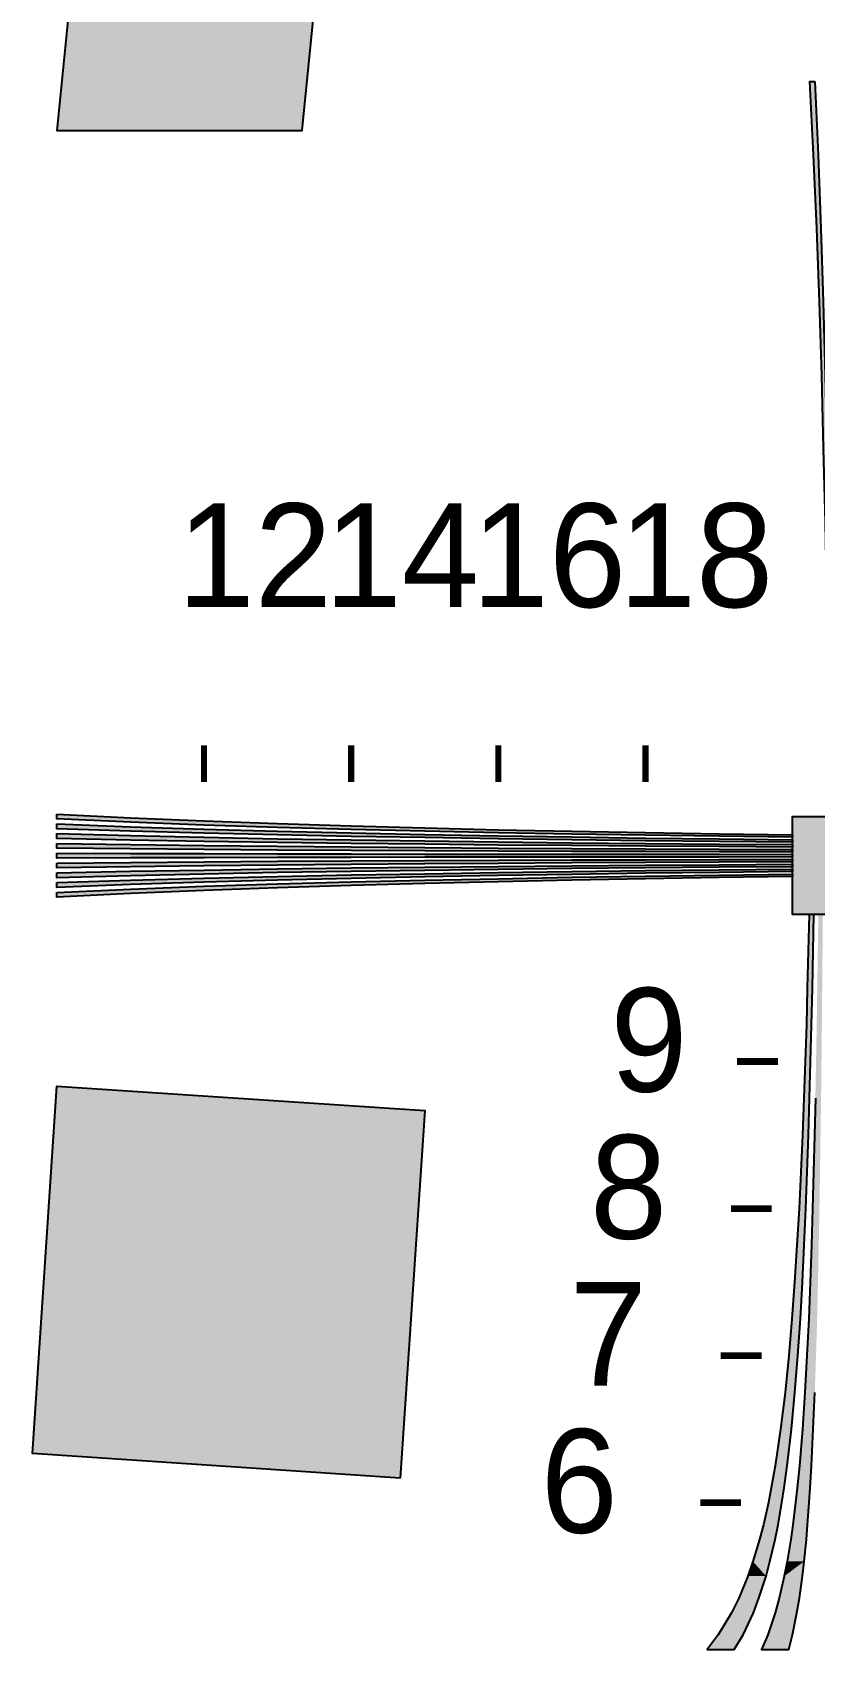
# Model space of a CAD drawing. Header units: millimetres. Extents: x -9 to 297, y 0 to 210.
# Drawn here: x 217.6 to 245.5, y 33.3 to 91 of the extents above; entities that cross this region are included whole.
import ezdxf

# ---------------------------------------------------------------- set-up
doc = ezdxf.new("R2010")
doc.units = ezdxf.units.MM
for name, color, linetype in [('LABELS', 7, 'Continuous'), ('PERIPHERY', 7, 'Continuous'), ('SFR', 7, 'Continuous')]:
    doc.layers.add(name, color=color, linetype=linetype)

msp = doc.modelspace()

# ---------------------------------------------------------------- hatches: boundary and pattern name
at = {"layer": 'PERIPHERY', "true_color": 0x000000}
h = msp.add_hatch(color=7, dxfattribs=at)
h.dxf.hatch_style = 1
h.paths.add_polyline_path([(245.482, 89.25), (245.6, 86.625), (245.701, 84), (245.784, 81.375), (245.858, 78.75), (245.919, 76.125), (245.972, 73.5), (246.024, 70.875), (246.064, 68.25), (246.103, 65.625), (246.138, 63), (246.051, 63), (246.011, 65.625), (245.968, 68.25), (245.919, 70.875), (245.863, 73.5), (245.801, 76.125), (245.731, 78.75), (245.648, 81.375), (245.556, 84), (245.443, 86.625), (245.307, 89.25), (245.482, 89.25)])
h = msp.add_hatch(color=7, dxfattribs=at)
h.dxf.hatch_style = 1
h.paths.add_polyline_path([(218.442, 63.089), (221.067, 62.953), (223.692, 62.84), (226.317, 62.748), (228.942, 62.665), (231.567, 62.595), (234.192, 62.529), (236.817, 62.476), (239.442, 62.428), (242.067, 62.384), (244.692, 62.345), (244.692, 62.258), (242.067, 62.293), (239.442, 62.332), (236.817, 62.371), (234.192, 62.42), (231.567, 62.477), (228.942, 62.538), (226.317, 62.612), (223.692, 62.695), (221.067, 62.796), (218.442, 62.914), (218.442, 63.089)])
h = msp.add_hatch(color=7, dxfattribs=at)
h.dxf.hatch_style = 1
h.paths.add_polyline_path([(248.192, 59.5), (244.692, 59.5), (244.692, 63), (248.192, 63), (248.192, 59.5)])
h = msp.add_hatch(color=7, dxfattribs=at)
h.dxf.hatch_style = 1
h.paths.add_polyline_path([(218.442, 62.739), (221.067, 62.634), (223.692, 62.551), (226.317, 62.476), (228.942, 62.415), (231.567, 62.358), (234.192, 62.31), (236.817, 62.271), (239.442, 62.231), (242.067, 62.201), (244.692, 62.17), (244.692, 62.083), (242.067, 62.109), (239.442, 62.135), (236.817, 62.166), (234.192, 62.201), (231.567, 62.245), (228.942, 62.288), (226.317, 62.341), (223.692, 62.402), (221.067, 62.476), (218.442, 62.564), (218.442, 62.739)])
h = msp.add_hatch(color=7, dxfattribs=at)
h.dxf.hatch_style = 1
h.paths.add_polyline_path([(218.442, 62.389), (221.067, 62.319), (223.692, 62.258), (226.317, 62.205), (228.942, 62.166), (231.567, 62.126), (234.192, 62.091), (236.817, 62.065), (239.442, 62.039), (242.067, 62.017), (244.692, 61.995), (244.692, 61.907), (242.067, 61.925), (239.442, 61.942), (236.817, 61.96), (234.192, 61.982), (231.567, 62.008), (228.942, 62.039), (226.317, 62.074), (223.692, 62.113), (221.067, 62.157), (218.442, 62.214), (218.442, 62.389)])
h = msp.add_hatch(color=7, dxfattribs=at)
h.dxf.hatch_style = 1
h.paths.add_polyline_path([(218.442, 62.039), (221.067, 62), (223.692, 61.964), (226.317, 61.938), (228.942, 61.912), (231.567, 61.894), (234.192, 61.873), (236.817, 61.859), (239.442, 61.846), (242.067, 61.833), (244.692, 61.82), (244.692, 61.733), (242.067, 61.741), (239.442, 61.746), (236.817, 61.754), (234.192, 61.763), (231.567, 61.777), (228.942, 61.789), (226.317, 61.803), (223.692, 61.82), (221.067, 61.842), (218.442, 61.864), (218.442, 62.039)])
h = msp.add_hatch(color=7, dxfattribs=at)
h.dxf.hatch_style = 1
h.paths.add_polyline_path([(218.442, 61.689), (221.067, 61.68), (223.692, 61.676), (226.317, 61.667), (228.942, 61.662), (231.567, 61.658), (234.192, 61.654), (236.817, 61.654), (239.442, 61.65), (242.067, 61.65), (244.692, 61.645), (244.692, 61.558), (242.067, 61.553), (239.442, 61.553), (236.817, 61.549), (234.192, 61.545), (231.567, 61.545), (228.942, 61.541), (226.317, 61.536), (223.692, 61.527), (221.067, 61.523), (218.442, 61.514), (218.442, 61.689)])
h = msp.add_hatch(color=7, dxfattribs=at)
h.dxf.hatch_style = 1
h.paths.add_polyline_path([(218.442, 61.339), (221.067, 61.361), (223.692, 61.383), (226.317, 61.4), (228.942, 61.413), (231.567, 61.427), (234.192, 61.435), (236.817, 61.448), (239.442, 61.457), (242.067, 61.462), (244.692, 61.47), (244.692, 61.383), (242.067, 61.37), (239.442, 61.357), (236.817, 61.344), (234.192, 61.326), (231.567, 61.309), (228.942, 61.291), (226.317, 61.265), (223.692, 61.239), (221.067, 61.204), (218.442, 61.164), (218.442, 61.339)])
h = msp.add_hatch(color=7, dxfattribs=at)
h.dxf.hatch_style = 1
h.paths.add_polyline_path([(218.442, 60.989), (221.067, 61.046), (223.692, 61.089), (226.317, 61.129), (228.942, 61.164), (231.567, 61.194), (234.192, 61.216), (236.817, 61.243), (239.442, 61.26), (242.067, 61.278), (244.692, 61.295), (244.692, 61.208), (242.067, 61.186), (239.442, 61.164), (236.817, 61.138), (234.192, 61.107), (231.567, 61.076), (228.942, 61.037), (226.317, 60.997), (223.692, 60.945), (221.067, 60.884), (218.442, 60.814), (218.442, 60.989)])
h = msp.add_hatch(color=7, dxfattribs=at)
h.dxf.hatch_style = 1
h.paths.add_polyline_path([(218.442, 60.639), (221.067, 60.726), (223.692, 60.801), (226.317, 60.862), (228.942, 60.914), (231.567, 60.958), (234.192, 60.997), (236.817, 61.037), (239.442, 61.067), (242.067, 61.094), (244.692, 61.12), (244.692, 61.033), (242.067, 61.002), (239.442, 60.971), (236.817, 60.932), (234.192, 60.888), (231.567, 60.844), (228.942, 60.788), (226.317, 60.727), (223.692, 60.652), (221.067, 60.569), (218.442, 60.464), (218.442, 60.639)])
h = msp.add_hatch(color=7, dxfattribs=at)
h.dxf.hatch_style = 1
h.paths.add_polyline_path([(218.442, 60.289), (221.067, 60.407), (223.692, 60.508), (226.317, 60.591), (228.942, 60.665), (231.567, 60.726), (234.192, 60.779), (236.817, 60.831), (239.442, 60.871), (242.067, 60.91), (244.692, 60.945), (244.692, 60.858), (242.067, 60.818), (239.442, 60.775), (236.817, 60.726), (234.192, 60.67), (231.567, 60.608), (228.942, 60.538), (226.317, 60.455), (223.692, 60.363), (221.067, 60.25), (218.442, 60.114), (218.442, 60.289)])
h = msp.add_hatch(color=7, dxfattribs=at)
h.dxf.hatch_style = 1
h.paths.add_polyline_path([(242.612, 33.25), (242.923, 33.775), (243.292, 34.563), (243.491, 35.088), (243.744, 35.875), (243.885, 36.4), (244.07, 37.188), (244.177, 37.713), (244.313, 38.5), (244.395, 39.025), (244.502, 39.813), (244.653, 41.125), (244.774, 42.438), (244.882, 43.75), (244.969, 45.063), (245.042, 46.375), (245.105, 47.688), (245.164, 49), (245.212, 50.313), (245.256, 51.625), (245.3, 52.938), (245.334, 54.25), (245.368, 55.563), (245.397, 56.875), (245.421, 58.188), (245.445, 59.5), (245.285, 59.5), (245.251, 58.188), (245.217, 56.875), (245.183, 55.563), (245.139, 54.25), (245.096, 52.938), (245.042, 51.625), (244.984, 50.313), (244.921, 49), (244.847, 47.688), (244.765, 46.375), (244.668, 45.063), (244.556, 43.75), (244.425, 42.438), (244.264, 41.125), (244.07, 39.813), (243.929, 39.025), (243.827, 38.5), (243.652, 37.713), (243.515, 37.188), (243.277, 36.4), (243.097, 35.875), (242.772, 35.088), (242.514, 34.563), (242.038, 33.775), (241.639, 33.25), (242.612, 33.25)])
h = msp.add_hatch(color=7, dxfattribs=at)
h.dxf.hatch_style = 1
h.paths.add_polyline_path([(244.556, 33.25), (244.687, 33.775), (244.848, 34.563), (244.935, 35.088), (245.042, 35.875), (245.101, 36.4), (245.183, 37.188), (245.227, 37.713), (245.286, 38.5), (245.319, 39.025), (245.368, 39.813), (245.431, 41.125), (245.485, 42.438), (245.529, 43.75), (245.568, 45.063), (245.597, 46.375), (245.626, 47.688), (245.65, 49), (245.67, 50.313), (245.689, 51.625), (245.709, 52.938), (245.723, 54.25), (245.738, 55.563), (245.748, 56.875), (245.762, 58.188), (245.772, 59.5), (245.611, 59.5), (245.592, 58.188), (245.573, 56.875), (245.553, 55.563), (245.529, 54.25), (245.504, 52.938), (245.475, 51.625), (245.441, 50.313), (245.407, 49), (245.368, 47.688), (245.32, 46.375), (245.266, 45.063), (245.203, 43.75), (245.13, 42.438), (245.042, 41.125), (244.935, 39.813), (244.858, 39.025), (244.799, 38.5), (244.702, 37.713), (244.624, 37.188), (244.493, 36.4), (244.396, 35.875), (244.216, 35.088), (244.07, 34.563), (243.803, 33.775), (243.584, 33.25), (244.556, 33.25)])
at = {"layer": 'SFR', "true_color": 0x000000}
h = msp.add_hatch(color=7, dxfattribs=at)
h.dxf.hatch_style = 1
h.paths.add_polyline_path([(221.942, 122.5), (218.442, 87.5), (227.192, 87.5), (228.682, 102.401), (263.336, 98.935), (262.193, 87.499), (270.942, 87.499), (274.443, 122.499), (265.692, 122.499), (264.202, 107.598), (229.549, 111.064), (230.692, 122.499), (221.942, 122.499), (221.942, 122.5)])
h = msp.add_hatch(color=7, dxfattribs=at)
h.dxf.hatch_style = 1
h.paths.add_polyline_path([(230.693, 39.375), (217.567, 40.25), (218.442, 53.375), (231.568, 52.5), (230.693, 39.375)])

# ---------------------------------------------------------------- linework, layer by layer
at = {"layer": 'PERIPHERY', "color": 250}
for points in [[(245.482, 89.25), (245.6, 86.625), (245.701, 84), (245.784, 81.375), (245.858, 78.75), (245.919, 76.125), (245.972, 73.5), (246.024, 70.875), (246.064, 68.25), (246.103, 65.625), (246.138, 63), (246.051, 63), (246.011, 65.625), (245.968, 68.25), (245.919, 70.875), (245.863, 73.5), (245.801, 76.125), (245.731, 78.75), (245.648, 81.375), (245.556, 84), (245.443, 86.625), (245.307, 89.25), (245.482, 89.25)], [(218.442, 63.089), (221.067, 62.953), (223.692, 62.84), (226.317, 62.748), (228.942, 62.665), (231.567, 62.595), (234.192, 62.529), (236.817, 62.476), (239.442, 62.428), (242.067, 62.384), (244.692, 62.345), (244.692, 62.258), (242.067, 62.293), (239.442, 62.332), (236.817, 62.371), (234.192, 62.42), (231.567, 62.477), (228.942, 62.538), (226.317, 62.612), (223.692, 62.695), (221.067, 62.796), (218.442, 62.914), (218.442, 63.089)], [(248.192, 59.5), (244.692, 59.5), (244.692, 63), (248.192, 63), (248.192, 59.5)], [(218.442, 62.739), (221.067, 62.634), (223.692, 62.551), (226.317, 62.476), (228.942, 62.415), (231.567, 62.358), (234.192, 62.31), (236.817, 62.271), (239.442, 62.231), (242.067, 62.201), (244.692, 62.17), (244.692, 62.083), (242.067, 62.109), (239.442, 62.135), (236.817, 62.166), (234.192, 62.201), (231.567, 62.245), (228.942, 62.288), (226.317, 62.341), (223.692, 62.402), (221.067, 62.476), (218.442, 62.564), (218.442, 62.739)], [(218.442, 62.389), (221.067, 62.319), (223.692, 62.258), (226.317, 62.205), (228.942, 62.166), (231.567, 62.126), (234.192, 62.091), (236.817, 62.065), (239.442, 62.039), (242.067, 62.017), (244.692, 61.995), (244.692, 61.907), (242.067, 61.925), (239.442, 61.942), (236.817, 61.96), (234.192, 61.982), (231.567, 62.008), (228.942, 62.039), (226.317, 62.074), (223.692, 62.113), (221.067, 62.157), (218.442, 62.214), (218.442, 62.389)], [(218.442, 62.039), (221.067, 62), (223.692, 61.964), (226.317, 61.938), (228.942, 61.912), (231.567, 61.894), (234.192, 61.873), (236.817, 61.859), (239.442, 61.846), (242.067, 61.833), (244.692, 61.82), (244.692, 61.733), (242.067, 61.741), (239.442, 61.746), (236.817, 61.754), (234.192, 61.763), (231.567, 61.777), (228.942, 61.789), (226.317, 61.803), (223.692, 61.82), (221.067, 61.842), (218.442, 61.864), (218.442, 62.039)], [(218.442, 61.689), (221.067, 61.68), (223.692, 61.676), (226.317, 61.667), (228.942, 61.662), (231.567, 61.658), (234.192, 61.654), (236.817, 61.654), (239.442, 61.65), (242.067, 61.65), (244.692, 61.645), (244.692, 61.558), (242.067, 61.553), (239.442, 61.553), (236.817, 61.549), (234.192, 61.545), (231.567, 61.545), (228.942, 61.541), (226.317, 61.536), (223.692, 61.527), (221.067, 61.523), (218.442, 61.514), (218.442, 61.689)], [(218.442, 61.339), (221.067, 61.361), (223.692, 61.383), (226.317, 61.4), (228.942, 61.413), (231.567, 61.427), (234.192, 61.435), (236.817, 61.448), (239.442, 61.457), (242.067, 61.462), (244.692, 61.47), (244.692, 61.383), (242.067, 61.37), (239.442, 61.357), (236.817, 61.344), (234.192, 61.326), (231.567, 61.309), (228.942, 61.291), (226.317, 61.265), (223.692, 61.239), (221.067, 61.204), (218.442, 61.164), (218.442, 61.339)], [(218.442, 60.989), (221.067, 61.046), (223.692, 61.089), (226.317, 61.129), (228.942, 61.164), (231.567, 61.194), (234.192, 61.216), (236.817, 61.243), (239.442, 61.26), (242.067, 61.278), (244.692, 61.295), (244.692, 61.208), (242.067, 61.186), (239.442, 61.164), (236.817, 61.138), (234.192, 61.107), (231.567, 61.076), (228.942, 61.037), (226.317, 60.997), (223.692, 60.945), (221.067, 60.884), (218.442, 60.814), (218.442, 60.989)], [(218.442, 60.639), (221.067, 60.726), (223.692, 60.801), (226.317, 60.862), (228.942, 60.914), (231.567, 60.958), (234.192, 60.997), (236.817, 61.037), (239.442, 61.067), (242.067, 61.094), (244.692, 61.12), (244.692, 61.033), (242.067, 61.002), (239.442, 60.971), (236.817, 60.932), (234.192, 60.888), (231.567, 60.844), (228.942, 60.788), (226.317, 60.727), (223.692, 60.652), (221.067, 60.569), (218.442, 60.464), (218.442, 60.639)], [(218.442, 60.289), (221.067, 60.407), (223.692, 60.508), (226.317, 60.591), (228.942, 60.665), (231.567, 60.726), (234.192, 60.779), (236.817, 60.831), (239.442, 60.871), (242.067, 60.91), (244.692, 60.945), (244.692, 60.858), (242.067, 60.818), (239.442, 60.775), (236.817, 60.726), (234.192, 60.67), (231.567, 60.608), (228.942, 60.538), (226.317, 60.455), (223.692, 60.363), (221.067, 60.25), (218.442, 60.114), (218.442, 60.289)], [(242.612, 33.25), (242.923, 33.775), (243.292, 34.563), (243.491, 35.088), (243.744, 35.875), (243.885, 36.4), (244.07, 37.188), (244.177, 37.713), (244.313, 38.5), (244.395, 39.025), (244.502, 39.813), (244.653, 41.125), (244.774, 42.438), (244.882, 43.75), (244.969, 45.063), (245.042, 46.375), (245.105, 47.688), (245.164, 49), (245.212, 50.313), (245.256, 51.625), (245.3, 52.938), (245.334, 54.25), (245.368, 55.563), (245.397, 56.875), (245.421, 58.188), (245.445, 59.5), (245.285, 59.5), (245.251, 58.188), (245.217, 56.875), (245.183, 55.563), (245.139, 54.25), (245.096, 52.938), (245.042, 51.625), (244.984, 50.313), (244.921, 49), (244.847, 47.688), (244.765, 46.375), (244.668, 45.063), (244.556, 43.75), (244.425, 42.438), (244.264, 41.125), (244.07, 39.813), (243.929, 39.025), (243.827, 38.5), (243.652, 37.713), (243.515, 37.188), (243.277, 36.4), (243.097, 35.875), (242.772, 35.088), (242.514, 34.563), (242.038, 33.775), (241.639, 33.25), (242.612, 33.25)]]:
    msp.add_lwpolyline(points, close=True, dxfattribs=at)
at = {"layer": 'PERIPHERY', "color": 250, "lineweight": 35}
for points, const_width in [([(223.692, 65.539), (223.692, 64.226)], 0.219), ([(228.942, 65.539), (228.942, 64.226)], 0.219), ([(234.192, 65.539), (234.192, 64.226)], 0.219), ([(239.442, 65.539), (239.442, 64.226)], 0.219), ([(244.167, 54.25), (242.709, 54.25)], 0.243), ([(243.948, 49), (242.49, 49)], 0.243), ([(243.584, 43.75), (242.125, 43.75)], 0.243), ([(242.854, 38.5), (241.396, 38.5)], 0.243)]:
    msp.add_lwpolyline(points, dxfattribs=dict(at, const_width=const_width))
at = {"layer": 'PERIPHERY', "color": 250}
msp.add_lwpolyline([(245.504, 52.938), (245.475, 51.625), (245.441, 50.313), (245.407, 49), (245.368, 47.688), (245.32, 46.375), (245.266, 45.063), (245.203, 43.75), (245.13, 42.438), (245.042, 41.125), (244.935, 39.813), (244.858, 39.025), (244.799, 38.5), (244.702, 37.713), (244.624, 37.188), (244.493, 36.4), (244.396, 35.875), (244.216, 35.088), (244.07, 34.563), (243.803, 33.775), (243.584, 33.25), (244.556, 33.25), (244.556, 33.25), (244.687, 33.775), (244.848, 34.563), (244.935, 35.088), (245.042, 35.875), (245.101, 36.4), (245.183, 37.188), (245.227, 37.713), (245.286, 38.5), (245.319, 39.025), (245.368, 39.813), (245.431, 41.125), (245.485, 42.438)], dxfattribs=at)
at = {"layer": 'PERIPHERY', "color": 250, "true_color": 0x000000}
for points in [[(245.482, 89.25), (245.307, 89.25), (245.443, 86.625)], [(245.482, 89.25), (245.443, 86.625), (245.556, 84)], [(218.442, 63.089), (218.442, 62.914), (221.067, 62.796)], [(218.442, 63.089), (221.067, 62.796), (223.692, 62.695)], [(218.442, 63.089), (223.692, 62.695), (226.317, 62.612)], [(218.442, 63.089), (226.317, 62.612), (228.942, 62.538)], [(228.942, 62.538), (221.067, 62.953), (218.442, 63.089)], [(228.942, 62.538), (223.692, 62.84), (221.067, 62.953)], [(248.192, 59.5), (248.192, 63), (244.692, 63)], [(244.692, 63), (244.692, 59.5), (248.192, 59.5)], [(218.442, 62.739), (218.442, 62.564), (221.067, 62.476)], [(218.442, 62.739), (221.067, 62.476), (223.692, 62.402)], [(218.442, 62.739), (223.692, 62.402), (226.317, 62.341)], [(218.442, 62.739), (226.317, 62.341), (228.942, 62.288)], [(228.942, 62.288), (221.067, 62.634), (218.442, 62.739)], [(218.442, 62.389), (218.442, 62.214), (221.067, 62.157)], [(218.442, 62.389), (221.067, 62.157), (223.692, 62.113)], [(218.442, 62.389), (223.692, 62.113), (226.317, 62.074)], [(218.442, 62.389), (226.317, 62.074), (228.942, 62.039)], [(218.442, 62.389), (228.942, 62.039), (231.567, 62.008)], [(231.567, 62.008), (221.067, 62.319), (218.442, 62.389)], [(228.942, 62.288), (223.692, 62.551), (221.067, 62.634)], [(228.942, 62.538), (226.317, 62.748), (223.692, 62.84)], [(228.942, 62.288), (226.317, 62.476), (223.692, 62.551)], [(228.942, 62.538), (228.942, 62.665), (226.317, 62.748)], [(228.942, 62.288), (228.942, 62.415), (226.317, 62.476)], [(228.942, 62.538), (231.567, 62.595), (228.942, 62.665)], [(228.942, 62.538), (234.192, 62.529), (231.567, 62.595)], [(228.942, 62.538), (231.567, 62.477), (234.192, 62.42)], [(228.942, 62.538), (234.192, 62.42), (236.817, 62.371)], [(228.942, 62.538), (236.817, 62.371), (239.442, 62.332)], [(228.942, 62.538), (239.442, 62.332), (242.067, 62.293)], [(228.942, 62.538), (242.067, 62.293), (244.692, 62.258)], [(228.942, 62.538), (244.692, 62.258), (244.692, 62.345)], [(228.942, 62.538), (244.692, 62.345), (242.067, 62.384)], [(228.942, 62.538), (242.067, 62.384), (239.442, 62.428)], [(228.942, 62.538), (239.442, 62.428), (236.817, 62.476)], [(228.942, 62.538), (236.817, 62.476), (234.192, 62.529)], [(228.942, 62.288), (231.567, 62.358), (228.942, 62.415)], [(218.442, 62.039), (218.442, 61.864), (221.067, 61.842)], [(218.442, 62.039), (221.067, 61.842), (223.692, 61.82)], [(218.442, 62.039), (223.692, 61.82), (226.317, 61.803)], [(218.442, 62.039), (226.317, 61.803), (228.942, 61.789)], [(218.442, 62.039), (228.942, 61.789), (231.567, 61.777)], [(218.442, 62.039), (231.567, 61.777), (234.192, 61.763)], [(218.442, 62.039), (234.192, 61.763), (236.817, 61.754)], [(236.817, 61.754), (221.067, 62), (218.442, 62.039)], [(231.567, 62.008), (223.692, 62.258), (221.067, 62.319)], [(236.817, 61.754), (223.692, 61.964), (221.067, 62)], [(231.567, 62.008), (226.317, 62.205), (223.692, 62.258)], [(236.817, 61.754), (226.317, 61.938), (223.692, 61.964)], [(231.567, 62.008), (228.942, 62.166), (226.317, 62.205)], [(236.817, 61.754), (228.942, 61.912), (226.317, 61.938)], [(228.942, 62.288), (234.192, 62.31), (231.567, 62.358)], [(228.942, 62.288), (236.817, 62.271), (234.192, 62.31)], [(228.942, 62.288), (231.567, 62.245), (236.817, 62.166)], [(228.942, 62.288), (236.817, 62.166), (239.442, 62.135)], [(228.942, 62.288), (239.442, 62.135), (242.067, 62.109)], [(228.942, 62.288), (242.067, 62.109), (244.692, 62.083)], [(228.942, 62.288), (244.692, 62.083), (244.692, 62.17)], [(228.942, 62.288), (244.692, 62.17), (242.067, 62.201)], [(228.942, 62.288), (242.067, 62.201), (239.442, 62.231)], [(228.942, 62.288), (239.442, 62.231), (236.817, 62.271)], [(231.567, 62.008), (231.567, 62.126), (228.942, 62.166)], [(236.817, 61.754), (231.567, 61.894), (228.942, 61.912)], [(231.567, 62.245), (234.192, 62.201), (236.817, 62.166)], [(231.567, 62.008), (234.192, 62.091), (231.567, 62.126)], [(231.567, 62.008), (236.817, 62.065), (234.192, 62.091)], [(231.567, 62.008), (239.442, 62.039), (236.817, 62.065)], [(231.567, 62.008), (242.067, 62.017), (239.442, 62.039)], [(231.567, 62.008), (244.692, 61.995), (242.067, 62.017)], [(231.567, 62.008), (234.192, 61.982), (236.817, 61.96)], [(231.567, 62.008), (236.817, 61.96), (239.442, 61.942)], [(231.567, 62.008), (239.442, 61.942), (242.067, 61.925)], [(231.567, 62.008), (242.067, 61.925), (244.692, 61.907)], [(231.567, 62.008), (244.692, 61.907), (244.692, 61.995)], [(236.817, 61.754), (234.192, 61.873), (231.567, 61.894)], [(236.817, 61.754), (236.817, 61.859), (234.192, 61.873)], [(236.817, 61.754), (239.442, 61.846), (236.817, 61.859)], [(236.817, 61.754), (242.067, 61.833), (239.442, 61.846)], [(236.817, 61.754), (244.692, 61.82), (242.067, 61.833)], [(236.817, 61.754), (242.067, 61.741), (244.692, 61.82)], [(242.067, 61.741), (244.692, 61.733), (244.692, 61.82)], [(218.442, 61.689), (218.442, 61.514), (221.067, 61.523)], [(218.442, 61.689), (221.067, 61.523), (223.692, 61.527)], [(218.442, 61.689), (223.692, 61.527), (226.317, 61.536)], [(218.442, 61.689), (226.317, 61.536), (228.942, 61.541)], [(218.442, 61.689), (228.942, 61.541), (231.567, 61.545)], [(218.442, 61.689), (231.567, 61.545), (234.192, 61.545)], [(218.442, 61.689), (234.192, 61.545), (236.817, 61.549)], [(218.442, 61.689), (236.817, 61.549), (239.442, 61.553)], [(218.442, 61.689), (239.442, 61.553), (242.067, 61.553)], [(218.442, 61.689), (242.067, 61.553), (244.692, 61.558)], [(244.692, 61.558), (221.067, 61.68), (218.442, 61.689)], [(218.442, 61.339), (244.692, 61.383), (244.692, 61.47)], [(218.442, 61.339), (244.692, 61.47), (242.067, 61.462)], [(218.442, 61.339), (242.067, 61.462), (239.442, 61.457)], [(218.442, 61.339), (239.442, 61.457), (236.817, 61.448)], [(218.442, 61.339), (236.817, 61.448), (234.192, 61.435)], [(218.442, 61.339), (234.192, 61.435), (231.567, 61.427)], [(218.442, 61.339), (231.567, 61.427), (228.942, 61.413)], [(218.442, 61.339), (228.942, 61.413), (226.317, 61.4)], [(218.442, 61.339), (226.317, 61.4), (223.692, 61.383)], [(218.442, 61.339), (242.067, 61.37), (244.692, 61.383)], [(223.692, 61.383), (221.067, 61.361), (218.442, 61.339)], [(218.442, 61.339), (239.442, 61.357), (242.067, 61.37)], [(218.442, 61.339), (236.817, 61.344), (239.442, 61.357)], [(218.442, 61.339), (234.192, 61.326), (236.817, 61.344)], [(218.442, 61.339), (218.442, 61.164), (221.067, 61.204)], [(218.442, 61.339), (221.067, 61.204), (223.692, 61.239)], [(218.442, 61.339), (223.692, 61.239), (226.317, 61.265)], [(218.442, 61.339), (226.317, 61.265), (228.942, 61.291)], [(218.442, 61.339), (228.942, 61.291), (231.567, 61.309)], [(218.442, 61.339), (231.567, 61.309), (234.192, 61.326)], [(218.442, 60.989), (244.692, 61.208), (244.692, 61.295)], [(218.442, 60.989), (244.692, 61.295), (242.067, 61.278)], [(218.442, 60.989), (242.067, 61.278), (239.442, 61.26)], [(218.442, 60.989), (239.442, 61.26), (236.817, 61.243)], [(218.442, 60.989), (236.817, 61.243), (234.192, 61.216)], [(218.442, 60.989), (234.192, 61.216), (231.567, 61.194)], [(244.692, 61.558), (223.692, 61.676), (221.067, 61.68)], [(244.692, 61.558), (226.317, 61.667), (223.692, 61.676)], [(244.692, 61.558), (228.942, 61.662), (226.317, 61.667)], [(244.692, 61.558), (231.567, 61.658), (228.942, 61.662)], [(244.692, 61.558), (234.192, 61.654), (231.567, 61.658)], [(244.692, 61.558), (236.817, 61.654), (234.192, 61.654)], [(236.817, 61.754), (239.442, 61.746), (242.067, 61.741)], [(244.692, 61.558), (239.442, 61.65), (236.817, 61.654)], [(244.692, 61.558), (242.067, 61.65), (239.442, 61.65)], [(244.692, 61.558), (244.692, 61.645), (242.067, 61.65)], [(218.442, 60.989), (242.067, 61.186), (244.692, 61.208)], [(218.442, 60.989), (231.567, 61.194), (228.942, 61.164)], [(218.442, 60.989), (239.442, 61.164), (242.067, 61.186)], [(218.442, 60.989), (236.817, 61.138), (239.442, 61.164)], [(218.442, 60.989), (228.942, 61.164), (226.317, 61.129)], [(218.442, 60.989), (234.192, 61.107), (236.817, 61.138)], [(218.442, 60.989), (226.317, 61.129), (223.692, 61.089)], [(218.442, 60.639), (236.817, 60.932), (244.692, 61.12)], [(218.442, 60.639), (244.692, 61.12), (242.067, 61.094)], [(218.442, 60.989), (231.567, 61.076), (234.192, 61.107)], [(218.442, 60.639), (242.067, 61.094), (239.442, 61.067)], [(223.692, 61.089), (221.067, 61.046), (218.442, 60.989)], [(218.442, 60.989), (228.942, 61.037), (231.567, 61.076)], [(218.442, 60.639), (239.442, 61.067), (236.817, 61.037)], [(218.442, 60.989), (226.317, 60.997), (228.942, 61.037)], [(218.442, 60.639), (236.817, 61.037), (234.192, 60.997)], [(218.442, 60.989), (223.692, 60.945), (226.317, 60.997)], [(218.442, 60.639), (234.192, 60.997), (231.567, 60.958)], [(218.442, 60.989), (218.442, 60.814), (221.067, 60.884)], [(218.442, 60.989), (221.067, 60.884), (223.692, 60.945)], [(218.442, 60.639), (231.567, 60.958), (228.942, 60.914)], [(218.442, 60.289), (231.567, 60.608), (244.692, 60.945)], [(218.442, 60.289), (244.692, 60.945), (242.067, 60.91)], [(218.442, 60.639), (234.192, 60.888), (236.817, 60.932)], [(218.442, 60.639), (228.942, 60.914), (226.317, 60.862)], [(218.442, 60.289), (242.067, 60.91), (239.442, 60.871)], [(218.442, 60.639), (231.567, 60.844), (234.192, 60.888)], [(218.442, 60.289), (239.442, 60.871), (236.817, 60.831)], [(218.442, 60.639), (226.317, 60.862), (223.692, 60.801)], [(218.442, 60.639), (228.942, 60.788), (231.567, 60.844)], [(218.442, 60.289), (236.817, 60.831), (234.192, 60.779)], [(223.692, 60.801), (221.067, 60.726), (218.442, 60.639)], [(218.442, 60.639), (226.317, 60.727), (228.942, 60.788)], [(218.442, 60.289), (234.192, 60.779), (231.567, 60.726)], [(218.442, 60.639), (223.692, 60.652), (226.317, 60.727)], [(218.442, 60.289), (231.567, 60.726), (228.942, 60.665)], [(218.442, 60.289), (228.942, 60.665), (226.317, 60.591)], [(218.442, 60.639), (221.067, 60.569), (223.692, 60.652)], [(218.442, 60.639), (218.442, 60.464), (221.067, 60.569)], [(231.567, 60.608), (234.192, 60.67), (244.692, 60.945)], [(234.192, 60.67), (236.817, 60.726), (244.692, 60.945)], [(236.817, 60.932), (239.442, 60.971), (244.692, 61.12)], [(236.817, 60.726), (239.442, 60.775), (244.692, 60.945)], [(239.442, 60.971), (242.067, 61.002), (244.692, 61.12)], [(239.442, 60.775), (242.067, 60.818), (244.692, 60.945)], [(242.067, 61.002), (244.692, 61.033), (244.692, 61.12)], [(242.067, 60.818), (244.692, 60.858), (244.692, 60.945)], [(218.442, 60.289), (228.942, 60.538), (231.567, 60.608)], [(218.442, 60.289), (226.317, 60.591), (223.692, 60.508)], [(218.442, 60.289), (226.317, 60.455), (228.942, 60.538)], [(223.692, 60.508), (221.067, 60.407), (218.442, 60.289)], [(218.442, 60.289), (223.692, 60.363), (226.317, 60.455)], [(218.442, 60.289), (221.067, 60.25), (223.692, 60.363)], [(218.442, 60.289), (218.442, 60.114), (221.067, 60.25)], [(245.101, 36.4), (245.762, 58.188), (245.772, 59.5)], [(245.101, 36.4), (245.772, 59.5), (245.475, 51.625)], [(245.164, 49), (245.421, 58.188), (245.445, 59.5)], [(245.164, 49), (245.445, 59.5), (245.285, 59.5)], [(245.164, 49), (245.285, 59.5), (245.251, 58.188)], [(245.772, 59.5), (245.504, 52.938), (245.475, 51.625)], [(245.101, 36.4), (245.748, 56.875), (245.762, 58.188)], [(245.164, 49), (245.397, 56.875), (245.421, 58.188)], [(245.164, 49), (245.251, 58.188), (245.217, 56.875)], [(245.101, 36.4), (245.738, 55.563), (245.748, 56.875)], [(245.164, 49), (245.368, 55.563), (245.397, 56.875)], [(245.164, 49), (245.217, 56.875), (245.183, 55.563)], [(245.101, 36.4), (245.723, 54.25), (245.738, 55.563)], [(245.164, 49), (245.183, 55.563), (245.139, 54.25)], [(245.164, 49), (245.334, 54.25), (245.368, 55.563)], [(245.164, 49), (245.139, 54.25), (245.096, 52.938)], [(245.101, 36.4), (245.709, 52.938), (245.723, 54.25)], [(245.164, 49), (245.3, 52.938), (245.334, 54.25)], [(245.164, 49), (245.096, 52.938), (245.042, 51.625)], [(245.101, 36.4), (245.689, 51.625), (245.709, 52.938)], [(245.164, 49), (245.256, 51.625), (245.3, 52.938)], [(245.164, 49), (245.042, 51.625), (244.984, 50.313)], [(245.101, 36.4), (245.67, 50.313), (245.689, 51.625)], [(245.101, 36.4), (245.475, 51.625), (245.441, 50.313)], [(245.164, 49), (245.212, 50.313), (245.256, 51.625)], [(245.164, 49), (244.984, 50.313), (244.921, 49)], [(245.101, 36.4), (245.65, 49), (245.67, 50.313)], [(245.101, 36.4), (245.441, 50.313), (245.407, 49)], [(243.744, 35.875), (245.105, 47.688), (245.164, 49)], [(243.744, 35.875), (245.164, 49), (244.425, 42.438)], [(245.164, 49), (244.556, 43.75), (244.425, 42.438)], [(245.164, 49), (244.668, 45.063), (244.556, 43.75)], [(245.164, 49), (244.765, 46.375), (244.668, 45.063)], [(245.164, 49), (244.847, 47.688), (244.765, 46.375)], [(245.164, 49), (244.921, 49), (244.847, 47.688)], [(245.101, 36.4), (245.626, 47.688), (245.65, 49)], [(245.101, 36.4), (245.407, 49), (245.368, 47.688)], [(243.744, 35.875), (245.042, 46.375), (245.105, 47.688)], [(245.101, 36.4), (245.597, 46.375), (245.626, 47.688)], [(245.101, 36.4), (245.368, 47.688), (245.32, 46.375)], [(243.744, 35.875), (244.969, 45.063), (245.042, 46.375)], [(245.101, 36.4), (245.568, 45.063), (245.597, 46.375)], [(245.101, 36.4), (245.32, 46.375), (245.266, 45.063)], [(243.744, 35.875), (244.882, 43.75), (244.969, 45.063)], [(245.101, 36.4), (245.529, 43.75), (245.568, 45.063)], [(245.101, 36.4), (245.266, 45.063), (245.203, 43.75)], [(243.744, 35.875), (244.774, 42.438), (244.882, 43.75)], [(245.101, 36.4), (245.485, 42.438), (245.529, 43.75)], [(245.101, 36.4), (245.203, 43.75), (245.13, 42.438)], [(243.744, 35.875), (244.653, 41.125), (244.774, 42.438)], [(243.744, 35.875), (244.425, 42.438), (244.264, 41.125)], [(245.101, 36.4), (245.13, 42.438), (245.042, 41.125)], [(245.101, 36.4), (245.431, 41.125), (245.485, 42.438)], [(243.744, 35.875), (244.502, 39.813), (244.653, 41.125)], [(243.744, 35.875), (244.264, 41.125), (244.07, 39.813)], [(245.101, 36.4), (245.042, 41.125), (244.935, 39.813)], [(245.101, 36.4), (245.368, 39.813), (245.431, 41.125)], [(243.744, 35.875), (244.395, 39.025), (244.502, 39.813)], [(243.744, 35.875), (244.07, 39.813), (243.929, 39.025)], [(245.101, 36.4), (244.935, 39.813), (244.858, 39.025)], [(245.101, 36.4), (245.319, 39.025), (245.368, 39.813)], [(243.744, 35.875), (244.313, 38.5), (244.395, 39.025)], [(243.744, 35.875), (243.929, 39.025), (243.827, 38.5)], [(245.101, 36.4), (244.858, 39.025), (244.799, 38.5)], [(245.101, 36.4), (245.286, 38.5), (245.319, 39.025)], [(243.744, 35.875), (243.827, 38.5), (243.652, 37.713)], [(243.744, 35.875), (244.177, 37.713), (244.313, 38.5)], [(245.101, 36.4), (244.799, 38.5), (244.702, 37.713)], [(245.101, 36.4), (245.227, 37.713), (245.286, 38.5)], [(243.744, 35.875), (243.652, 37.713), (243.515, 37.188)], [(243.744, 35.875), (244.07, 37.188), (244.177, 37.713)], [(245.101, 36.4), (244.702, 37.713), (244.624, 37.188)], [(245.101, 36.4), (245.183, 37.188), (245.227, 37.713)], [(243.744, 35.875), (243.515, 37.188), (243.277, 36.4)], [(243.744, 35.875), (243.885, 36.4), (244.07, 37.188)], [(245.101, 36.4), (244.624, 37.188), (244.493, 36.4)], [(243.744, 35.875), (243.277, 36.4), (243.097, 35.875)], [(243.584, 33.25), (245.042, 35.875), (245.101, 36.4)], [(245.101, 36.4), (243.803, 33.775), (243.584, 33.25)], [(245.101, 36.4), (244.07, 34.563), (243.803, 33.775)], [(245.101, 36.4), (244.216, 35.088), (244.07, 34.563)], [(245.101, 36.4), (244.396, 35.875), (244.216, 35.088)], [(245.101, 36.4), (244.493, 36.4), (244.396, 35.875)], [(241.639, 33.25), (243.491, 35.088), (243.744, 35.875)], [(243.744, 35.875), (242.038, 33.775), (241.639, 33.25)], [(243.744, 35.875), (242.514, 34.563), (242.038, 33.775)], [(243.744, 35.875), (242.772, 35.088), (242.514, 34.563)], [(243.744, 35.875), (243.097, 35.875), (242.772, 35.088)], [(243.584, 33.25), (244.935, 35.088), (245.042, 35.875)], [(241.639, 33.25), (243.292, 34.563), (243.491, 35.088)], [(243.584, 33.25), (244.848, 34.563), (244.935, 35.088)], [(241.639, 33.25), (242.923, 33.775), (243.292, 34.563)], [(243.584, 33.25), (244.687, 33.775), (244.848, 34.563)], [(241.639, 33.25), (242.612, 33.25), (242.923, 33.775)], [(243.584, 33.25), (244.556, 33.25), (244.687, 33.775)]]:
    msp.add_solid(points, dxfattribs=at)
at = {"layer": 'SFR', "color": 250}
for points in [[(221.942, 122.5), (218.442, 87.5), (227.192, 87.5), (228.682, 102.401), (263.336, 98.935), (262.193, 87.499), (270.942, 87.499), (274.443, 122.499), (265.692, 122.499), (264.202, 107.598), (229.549, 111.064), (230.692, 122.499), (221.942, 122.499), (221.942, 122.5)], [(230.693, 39.375), (217.567, 40.25), (218.442, 53.375), (231.568, 52.5), (230.693, 39.375)]]:
    msp.add_lwpolyline(points, close=True, dxfattribs=at)
at = {"layer": 'SFR', "color": 250, "true_color": 0x000000}
for points in [[(221.942, 122.499), (221.942, 122.5), (218.442, 87.5)], [(221.942, 122.499), (218.442, 87.5), (227.192, 87.5)], [(221.942, 122.499), (227.192, 87.5), (228.682, 102.401)], [(218.442, 53.375), (217.567, 40.25), (230.693, 39.375)], [(230.693, 39.375), (231.568, 52.5), (218.442, 53.375)]]:
    msp.add_solid(points, dxfattribs=at)

# ---------------------------------------------------------------- texts
at = {"layer": 'LABELS', "color": 250}
for s, height, p in [('12', 3.7042, (222.742, 70.476)), ('14', 3.7042, (227.992, 70.476)), ('16', 3.7042, (233.242, 70.476)), ('18', 3.7042, (238.492, 70.476)), ('9', 3.704, (238.189, 53.174)), ('8', 3.704, (237.463, 47.924)), ('7', 3.704, (236.737, 42.674)), ('6', 3.704, (235.702, 37.424))]:
    msp.add_text(s, height=height, dxfattribs=at).set_placement(p)

doc.saveas('drawing.dxf')
